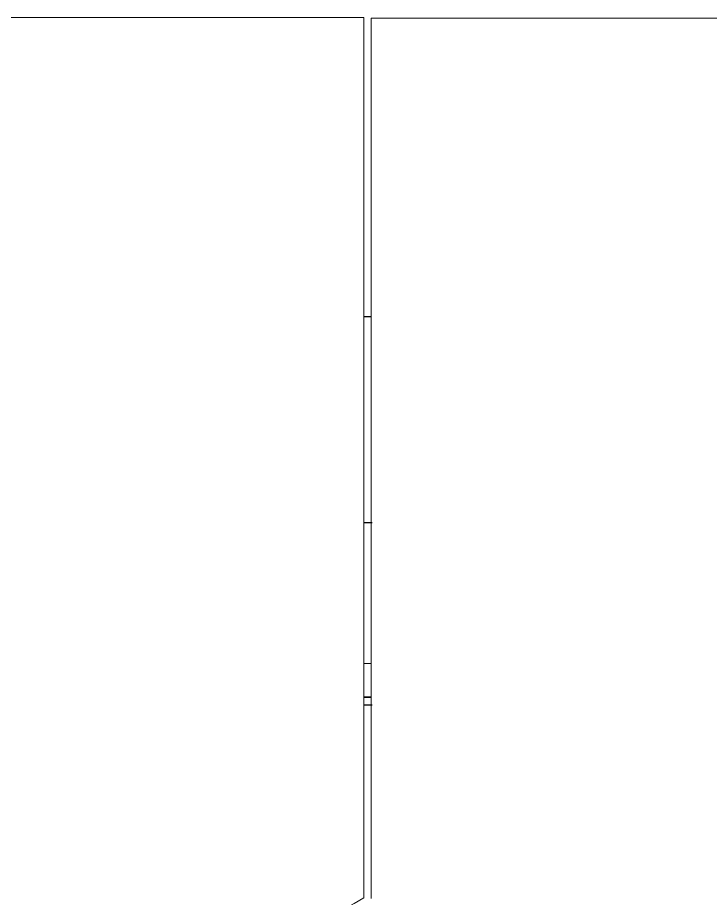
# Model space of a CAD drawing. Header units: millimetres. Extents: x 1359 to 3577, y 1336 to 3557.
# Drawn here: x 2901.07 to 2910.47, y 3318.13 to 3330.08 of the extents above; entities that cross this region are included whole.
import ezdxf

# ---------------------------------------------------------------- set-up
doc = ezdxf.new("R2010")
doc.units = ezdxf.units.MM
doc.set_wipeout_variables(frame=1)
doc.layers.add('000-PI-Oprema', color=30, linetype='Continuous', lineweight=5)

msp = doc.modelspace()

# ---------------------------------------------------------------- linework, layer by layer
for p, q in [((2956.571, 3326.022), (2756.571, 3326.022)), ((2956.571, 3320.858), (2756.571, 3320.858))]:
    msp.add_line(p, q)

# ---------------------------------------------------------------- next in the draw order: wipeouts: each hides what was drawn before it
msp.add_wipeout([(2905.871, 3330.076), (2940.571, 3330.076), (2940.571, 3183.076), (2905.771, 3183.088)])

# ---------------------------------------------------------------- next in the draw order: linework, layer by layer
at = {"layer": '000-PI-Oprema', "color": 0, "linetype": 'ByBlock', "lineweight": 0}
for p, q in [((2910.771, 3330.076), (2905.871, 3330.076)), ((2905.871, 3321.317), (2905.871, 3320.867))]:
    msp.add_line(p, q, dxfattribs=at)
for points, knots in [([(2905.871, 3330.076), (2905.871, 3328.992), (2905.871, 3325.386), (2905.871, 3321.404), (2905.871, 3318.507), (2905.871, 3318.132)], [0, 0, 0, 0, 0.272684, 0.906013, 1, 1, 1, 1]), ([(2905.871, 3323.233), (2905.871, 3323.233), (2905.871, 3323.221), (2905.871, 3323.171), (2905.871, 3323.078), (2905.871, 3322.937), (2905.871, 3322.727), (2905.871, 3322.499), (2905.871, 3322.275), (2905.871, 3322.08), (2905.871, 3321.948), (2905.871, 3321.854), (2905.871, 3321.765), (2905.871, 3321.679), (2905.871, 3321.593), (2905.871, 3321.513), (2905.871, 3321.415), (2905.871, 3321.325), (2905.871, 3321.264), (2905.871, 3321.23), (2905.871, 3321.209), (2905.871, 3321.198), (2905.871, 3321.193), (2905.871, 3321.205), (2905.871, 3321.245), (2905.871, 3321.289), (2905.871, 3321.314)], [0, 0, 0, 0, 0.054923, 0.109157, 0.158857, 0.213508, 0.264907, 0.320314, 0.369873, 0.418461, 0.471704, 0.5026, 0.551052, 0.617218, 0.660884, 0.691286, 0.712023, 0.730248, 0.751802, 0.781189, 0.80362, 0.828627, 0.856379, 0.904145, 0.9524, 1, 1, 1, 1]), ([(2905.871, 3320.867), (2905.871, 3320.843), (2905.871, 3320.803), (2905.871, 3320.764), (2905.871, 3320.755), (2905.871, 3320.755), (2905.871, 3320.755)], [0, 0, 0, 0, 0.351048, 0.67786, 0.983317, 1, 1, 1, 1])]:
    msp.add_open_spline(points, degree=3, knots=knots, dxfattribs=at)

# ---------------------------------------------------------------- next in the draw order: wipeouts: each hides what was drawn before it
msp.add_wipeout([(2870.971, 3330.083), (2905.771, 3330.083), (2905.771, 3183.083), (2870.971, 3183.083)])

# ---------------------------------------------------------------- next in the draw order: linework, layer by layer
for p, q in [((2905.771, 3330.083), (2900.871, 3330.083)), ((2905.884, 3323.233), (2905.771, 3323.233)), ((2905.884, 3323.227), (2905.771, 3323.227)), ((2905.871, 3321.317), (2905.771, 3321.317)), ((2905.871, 3320.867), (2905.771, 3320.867)), ((2905.771, 3320.758), (2905.884, 3320.758)), ((2905.771, 3320.755), (2905.884, 3320.755))]:
    msp.add_line(p, q, dxfattribs=at)
msp.add_open_spline([(2905.771, 3330.083), (2905.771, 3328.998), (2905.771, 3325.393), (2905.771, 3321.411), (2905.771, 3318.513), (2905.771, 3318.139)], degree=3, knots=[0, 0, 0, 0, 0.272684, 0.906013, 1, 1, 1, 1], dxfattribs=at)
msp.add_open_spline([(2905.771, 3318.139), (2904.345, 3317.315), (2902.919, 3316.492), (2901.493, 3315.669)], degree=3, dxfattribs=at)

doc.saveas('drawing.dxf')
